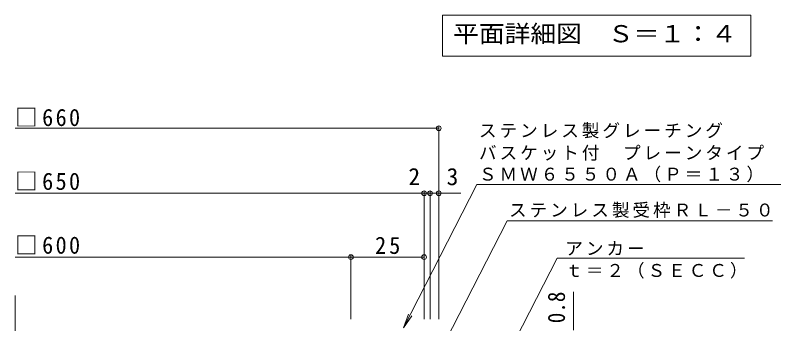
# Model space of a CAD drawing. Units: millimetres at full size, sheet at 1:4, with parts at other scales. Extents: x -953 to 1047, y -779 to 782.
# Drawn here: x -894 to -376, y -305 to -95 of the extents above; entities that cross this region are included whole.
import ezdxf
from ezdxf.enums import TextEntityAlignment as Align

# ---------------------------------------------------------------- set-up
doc = ezdxf.new("R2010")
doc.units = ezdxf.units.MM
doc.header["$LTSCALE"] = 4
doc.header["$PDMODE"] = 32
doc.header["$PDSIZE"] = 3.2
for name, color, linetype, lineweight in [('A-5_文字', 7, 'Continuous', 9), ('D-2_仕上', 3, 'Continuous', 9), ('D-4_その他', 7, 'Continuous', 9), ('D-5_文字', 7, 'Continuous', 9)]:
    doc.layers.add(name, color=color, linetype=linetype, lineweight=lineweight)
doc.styles.add('ＭＳ ゴシック', font='')
doc.styles.get('ＭＳ ゴシック').set_extended_font_data('MS Gothic')

msp = doc.modelspace()

# ---------------------------------------------------------------- linework, layer by layer
at = {"layer": 'A-5_文字'}
for p, q in [((-602.491, -94.561), (-392.091, -94.561)), ((-602.491, -94.561), (-602.491, -122.561)), ((-392.091, -94.561), (-392.091, -122.561)), ((-602.491, -122.561), (-392.091, -122.561))]:
    msp.add_line(p, q, dxfattribs=at)
at = {"layer": 'D-2_仕上'}
msp.add_line((-894.063, -520.512), (-894.063, -285.492), dxfattribs=at)
at = {"layer": 'D-4_その他'}
for p, q in [((-604.995, -301.553), (-604.995, -170.388)), ((-894.063, -171.588), (-604.995, -171.588)), ((-894.063, -215.867), (-614.995, -215.867)), ((-614.995, -301.553), (-614.995, -214.667)), ((-614.995, -215.867), (-612.995, -215.867)), ((-612.995, -215.867), (-589.931, -215.867)), ((-610.995, -301.553), (-610.995, -214.667)), ((-664.995, -301.553), (-664.995, -258.167)), ((-894.063, -259.367), (-664.995, -259.367)), ((-664.995, -259.367), (-614.995, -259.367)), ((-513.009, -309.135), (-513.009, -283.033))]:
    msp.add_line(p, q, dxfattribs=at)
for p in [(-604.995, -171.588), (-614.995, -215.867), (-610.995, -215.867), (-604.995, -215.867), (-664.995, -259.367), (-614.995, -259.367)]:
    msp.add_point(p, dxfattribs=at)
at = {"layer": 'D-5_文字'}
for p, q in [((-578.972, -209.802), (-629.132, -307.535)), ((-578.972, -209.802), (-313.592, -209.802)), ((-558.334, -234.564), (-604.996, -325.481)), ((-558.334, -234.564), (-377.23, -234.564)), ((-524.137, -260.126), (-396.342, -260.126)), ((-629.132, -307.535), (-625.766, -298.119)), ((-629.132, -307.535), (-623.444, -299.311))]:
    msp.add_line(p, q, dxfattribs=at)
msp.add_lwpolyline([(-524.137, -260.126), (-604.206, -416.135), (-600.84, -406.718)], dxfattribs=at)

# ---------------------------------------------------------------- texts
at = {"layer": 'A-5_文字', "color": 2, "style": 'ＭＳ ゴシック', "width": 1.1}
msp.add_text('平面詳細図\u3000Ｓ＝１：４', height=11.73, dxfattribs=at).set_placement((-595.291, -116.561), align=Align.BOTTOM_LEFT)
at = {"layer": 'D-4_その他', "color": 2, "style": 'ＭＳ ゴシック'}
for s, p in [('2', (-625.731, -213.867)), ('3', (-599.675, -213.867))]:
    msp.add_text(s, height=11.73, dxfattribs=at).set_placement(p, align=Align.BOTTOM_LEFT)
at = {"layer": 'D-4_その他', "color": 2, "style": 'ＭＳ ゴシック', "width": 0.9}
msp.add_text('0.8', height=11.73, rotation=90, dxfattribs=at).set_placement((-515.409, -304.407), align=Align.BOTTOM_LEFT)
at = {"layer": 'D-4_その他', "color": 2, "char_height": 11.73, "attachment_point": 7, "style": 'ＭＳ ゴシック'}
for s, insert in [('\\T1.21;\\W0.95;□660', (-894.063, -170.366)), ('\\T1.21;\\W0.95;□650', (-894.063, -213.867)), ('\\T1.21;\\W0.95;□600', (-894.063, -257.367)), ('\\T1.27;\\W0.95;25', (-648.495, -257.367))]:
    msp.add_mtext(s, dxfattribs=dict(at, insert=insert))
at = {"layer": 'D-4_その他', "char_height": 8.798, "attachment_point": 7, "style": 'ＭＳ ゴシック'}
for s, insert in [('\\T1.17;ステンレス製グレーチング', (-577.592, -178.493)), ('\\T1.17;バスケット付\u3000プレーンタイプ\u3000集水桝用', (-577.592, -193.739)), ('\\T1.17;ＳＭＷ６５５０Ａ（Ｐ＝１３）', (-577.592, -208.394))]:
    msp.add_mtext(s, dxfattribs=dict(at, insert=insert))
at = {"layer": 'D-5_文字', "char_height": 8.798, "attachment_point": 7, "style": 'ＭＳ ゴシック'}
for s, insert in [('\\T1.17;ステンレス製受枠ＲＬ－５０', (-557.087, -232.661)), ('\\T1.17;アンカー', (-518.679, -258.263)), ('\\T1.17;ｔ＝２（ＳＥＣＣ）', (-518.679, -273.99))]:
    msp.add_mtext(s, dxfattribs=dict(at, insert=insert))

doc.saveas('drawing.dxf')
